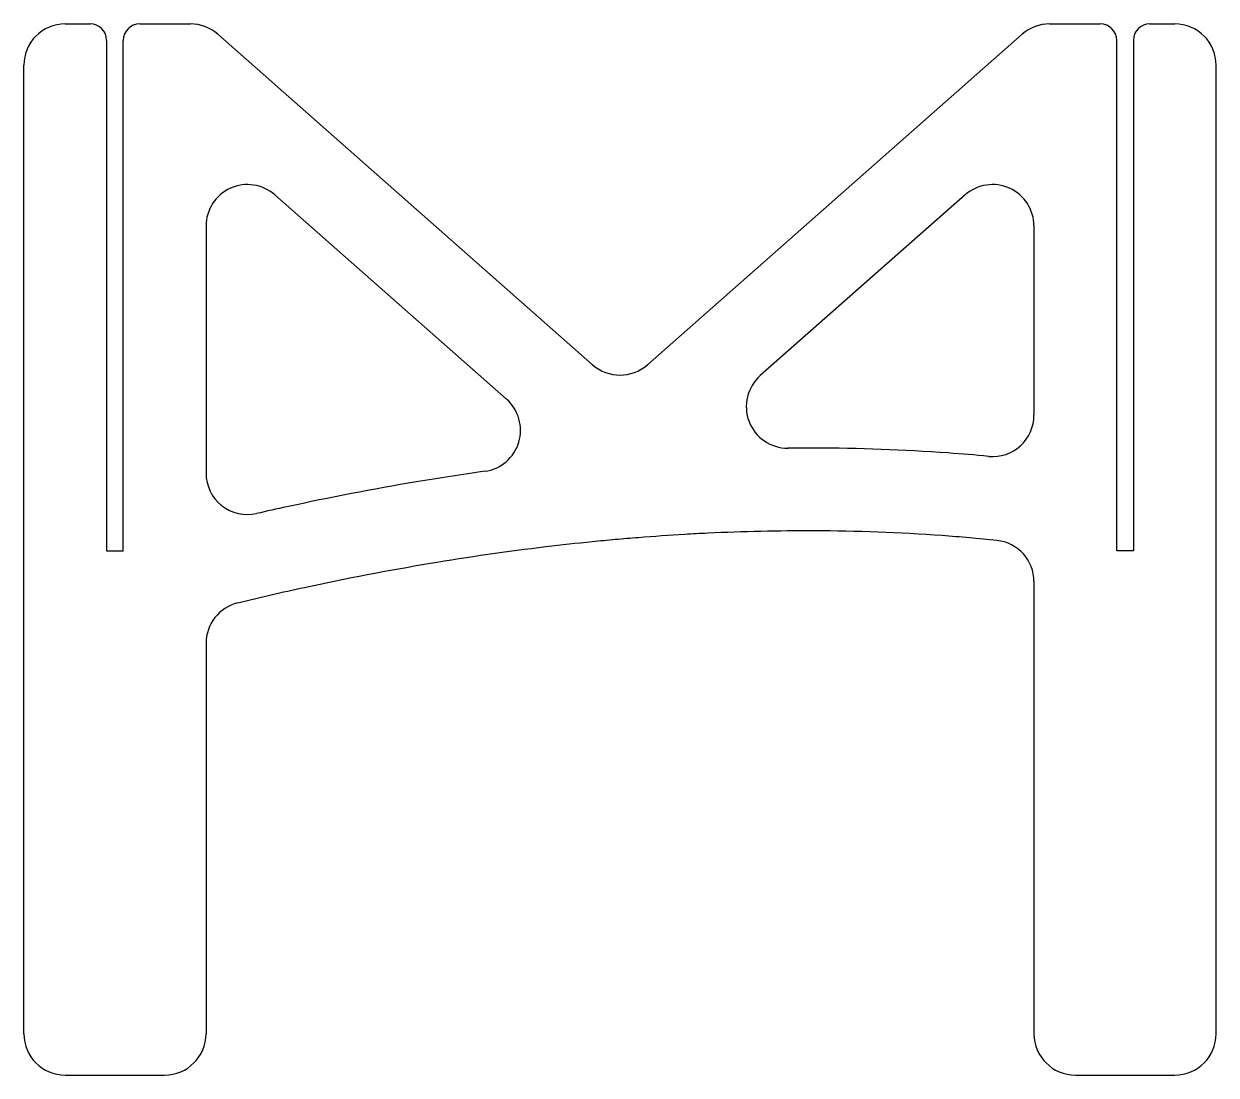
# Model space of a CAD drawing. Header units: millimetres. Extents: x -72 to 72, y -63 to 63.
import ezdxf

# ---------------------------------------------------------------- set-up
doc = ezdxf.new("R2010")
doc.units = ezdxf.units.MM

msp = doc.modelspace()

# ---------------------------------------------------------------- linework, layer by layer
at = {"color": 7, "linetype": 'Continuous', "lineweight": 25}
for p, q in [((-67, 63.46), (-64, 63.46)), ((-58, 63.46), (-51.89, 63.46)), ((51.89, 63.46), (58, 63.46)), ((64, 63.46), (67, 63.46)), ((-48.58, 62.21), (-3.31, 22.31)), ((48.58, 62.21), (3.31, 22.31)), ((-62, 61.46), (-62, -0.18)), ((-60, -0.18), (-60, 61.46)), ((60, -0.18), (60, 61.46)), ((62, 61.46), (62, -0.18)), ((-72, -58.46), (-72, 58.46)), ((72, -58.46), (72, 58.46)), ((-41.69, 42.81), (-13.7, 18.14)), ((41.69, 42.81), (16.94, 20.99)), ((-50, 39.06), (-50, 9.22)), ((50, 39.06), (50, 16.22)), ((-62, -0.18), (-60, -0.18)), ((62, -0.18), (60, -0.18)), ((50, -3.88), (50, -58.46)), ((-50, -11.32), (-50, -58.46)), ((-67, -63.46), (-55, -63.46)), ((55, -63.46), (67, -63.46))]:
    msp.add_line(p, q, dxfattribs=at)
for centre, radius, start, end in [((-67, 58.46), 5, 90, 180), ((-64, 61.46), 2, 0, 90), ((-58, 61.46), 2, 90, 180), ((-51.89, 58.46), 5, 48.606, 90), ((51.89, 58.46), 5, 90, 131.394), ((58, 61.46), 2, 0, 90), ((64, 61.46), 2, 90, 180), ((67, 58.46), 5, 0, 90), ((-45, 39.06), 5, 48.606, 180), ((45, 39.06), 5, 0, 131.394), ((0, 26.06), 5, 228.606, 311.394), ((20.25, 17.24), 5, 131.394, 270.5037), ((-17.01, 14.39), 5, 278.0023, 48.606), ((45, 16.22), 5, 264.6377, 0), ((-45, 9.22), 5, 180, 282.7987), ((45, -3.88), 5, 0, 84.1119), ((-45, -11.32), 5, 103.5416, 180), ((-67, -58.46), 5, 180, 270), ((-55, -58.46), 5, 270, 0), ((55, -58.46), 5, 180, 270), ((67, -58.46), 5, 270, 0)]:
    msp.add_arc(centre, radius, start, end, dxfattribs=at)
for points, knots in [([(44.53, 11.24), (42.9, 11.4), (35.86, 11.98), (27.78, 12.27), (21.34, 12.25), (20.29, 12.24)], [0.4185699, 0.4185699, 0.4185699, 0.4185699, 0.4375, 0.5, 0.51226418, 0.51226418, 0.51226418, 0.51226418]), ([(-16.31, 9.44), (-19.09, 9.05), (-27.13, 7.81), (-36.29, 6.04), (-42.67, 4.62), (-43.89, 4.34)], [0.6547742, 0.6547742, 0.6547742, 0.6547742, 0.6875, 0.75, 0.7648359, 0.7648359, 0.7648359, 0.7648359]), ([(45.51, 1.1), (43.31, 1.32), (35.95, 1.97), (24.31, 2.38), (13.95, 2.15), (6.88, 1.77), (3.16, 1.51), (-0.57, 1.2), (-4.29, 0.84), (-11.8, 0.02), (-23.43, -1.67), (-35.8, -4.05), (-43.49, -5.81), (-46.17, -6.46)], [0.4108417, 0.4108417, 0.4108417, 0.4108417, 0.4375, 0.5, 0.5516777, 0.5629457, 0.5854816, 0.5967496, 0.6080175, 0.6305534, 0.6875, 0.75, 0.7835689, 0.7835689, 0.7835689, 0.7835689])]:
    msp.add_open_spline(points, degree=3, knots=knots, dxfattribs=at)

doc.saveas('drawing.dxf')
